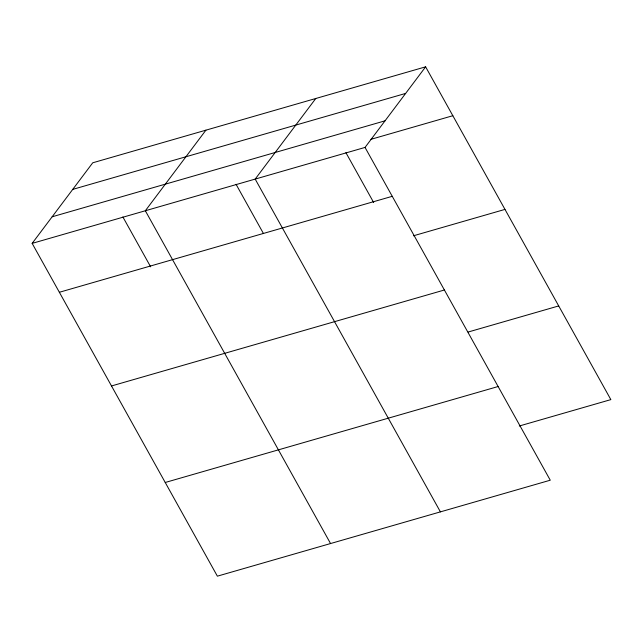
<?xml version="1.0" encoding="UTF-8"?>
<svg xmlns="http://www.w3.org/2000/svg" width="643" height="643" viewBox="0 0 643 643"><rect width="100%" height="100%" fill="white"/><g stroke="black" fill="none" stroke-linecap="round" stroke-linejoin="round"><path stroke-width="0.96" d="M425.626 66.832L365.039 147.424L550.263 480.208L217.374 576.168L32.15 243.384L92.737 162.792L425.626 66.832L610.85 399.616L519.303 426.004M205.921 130.159L145.334 210.759L330.558 543.544M315.769 98.5L255.183 179.092L440.415 511.876M72.739 189.388L405.629 93.428M52.139 216.787L385.028 120.828M370.923 139.33L452.833 115.716M32.15 243.384L365.039 147.424M59.357 292.276L392.246 196.316M413.433 235.796L504.98 209.401M111.504 385.961L444.393 290.001M468.128 332.037L558.703 305.931M165.235 482.483L498.116 386.523M345.902 152.64L373.679 202.545M236.053 184.3L263.341 233.337M122.869 216.932L150.647 266.837"/></g></svg>
